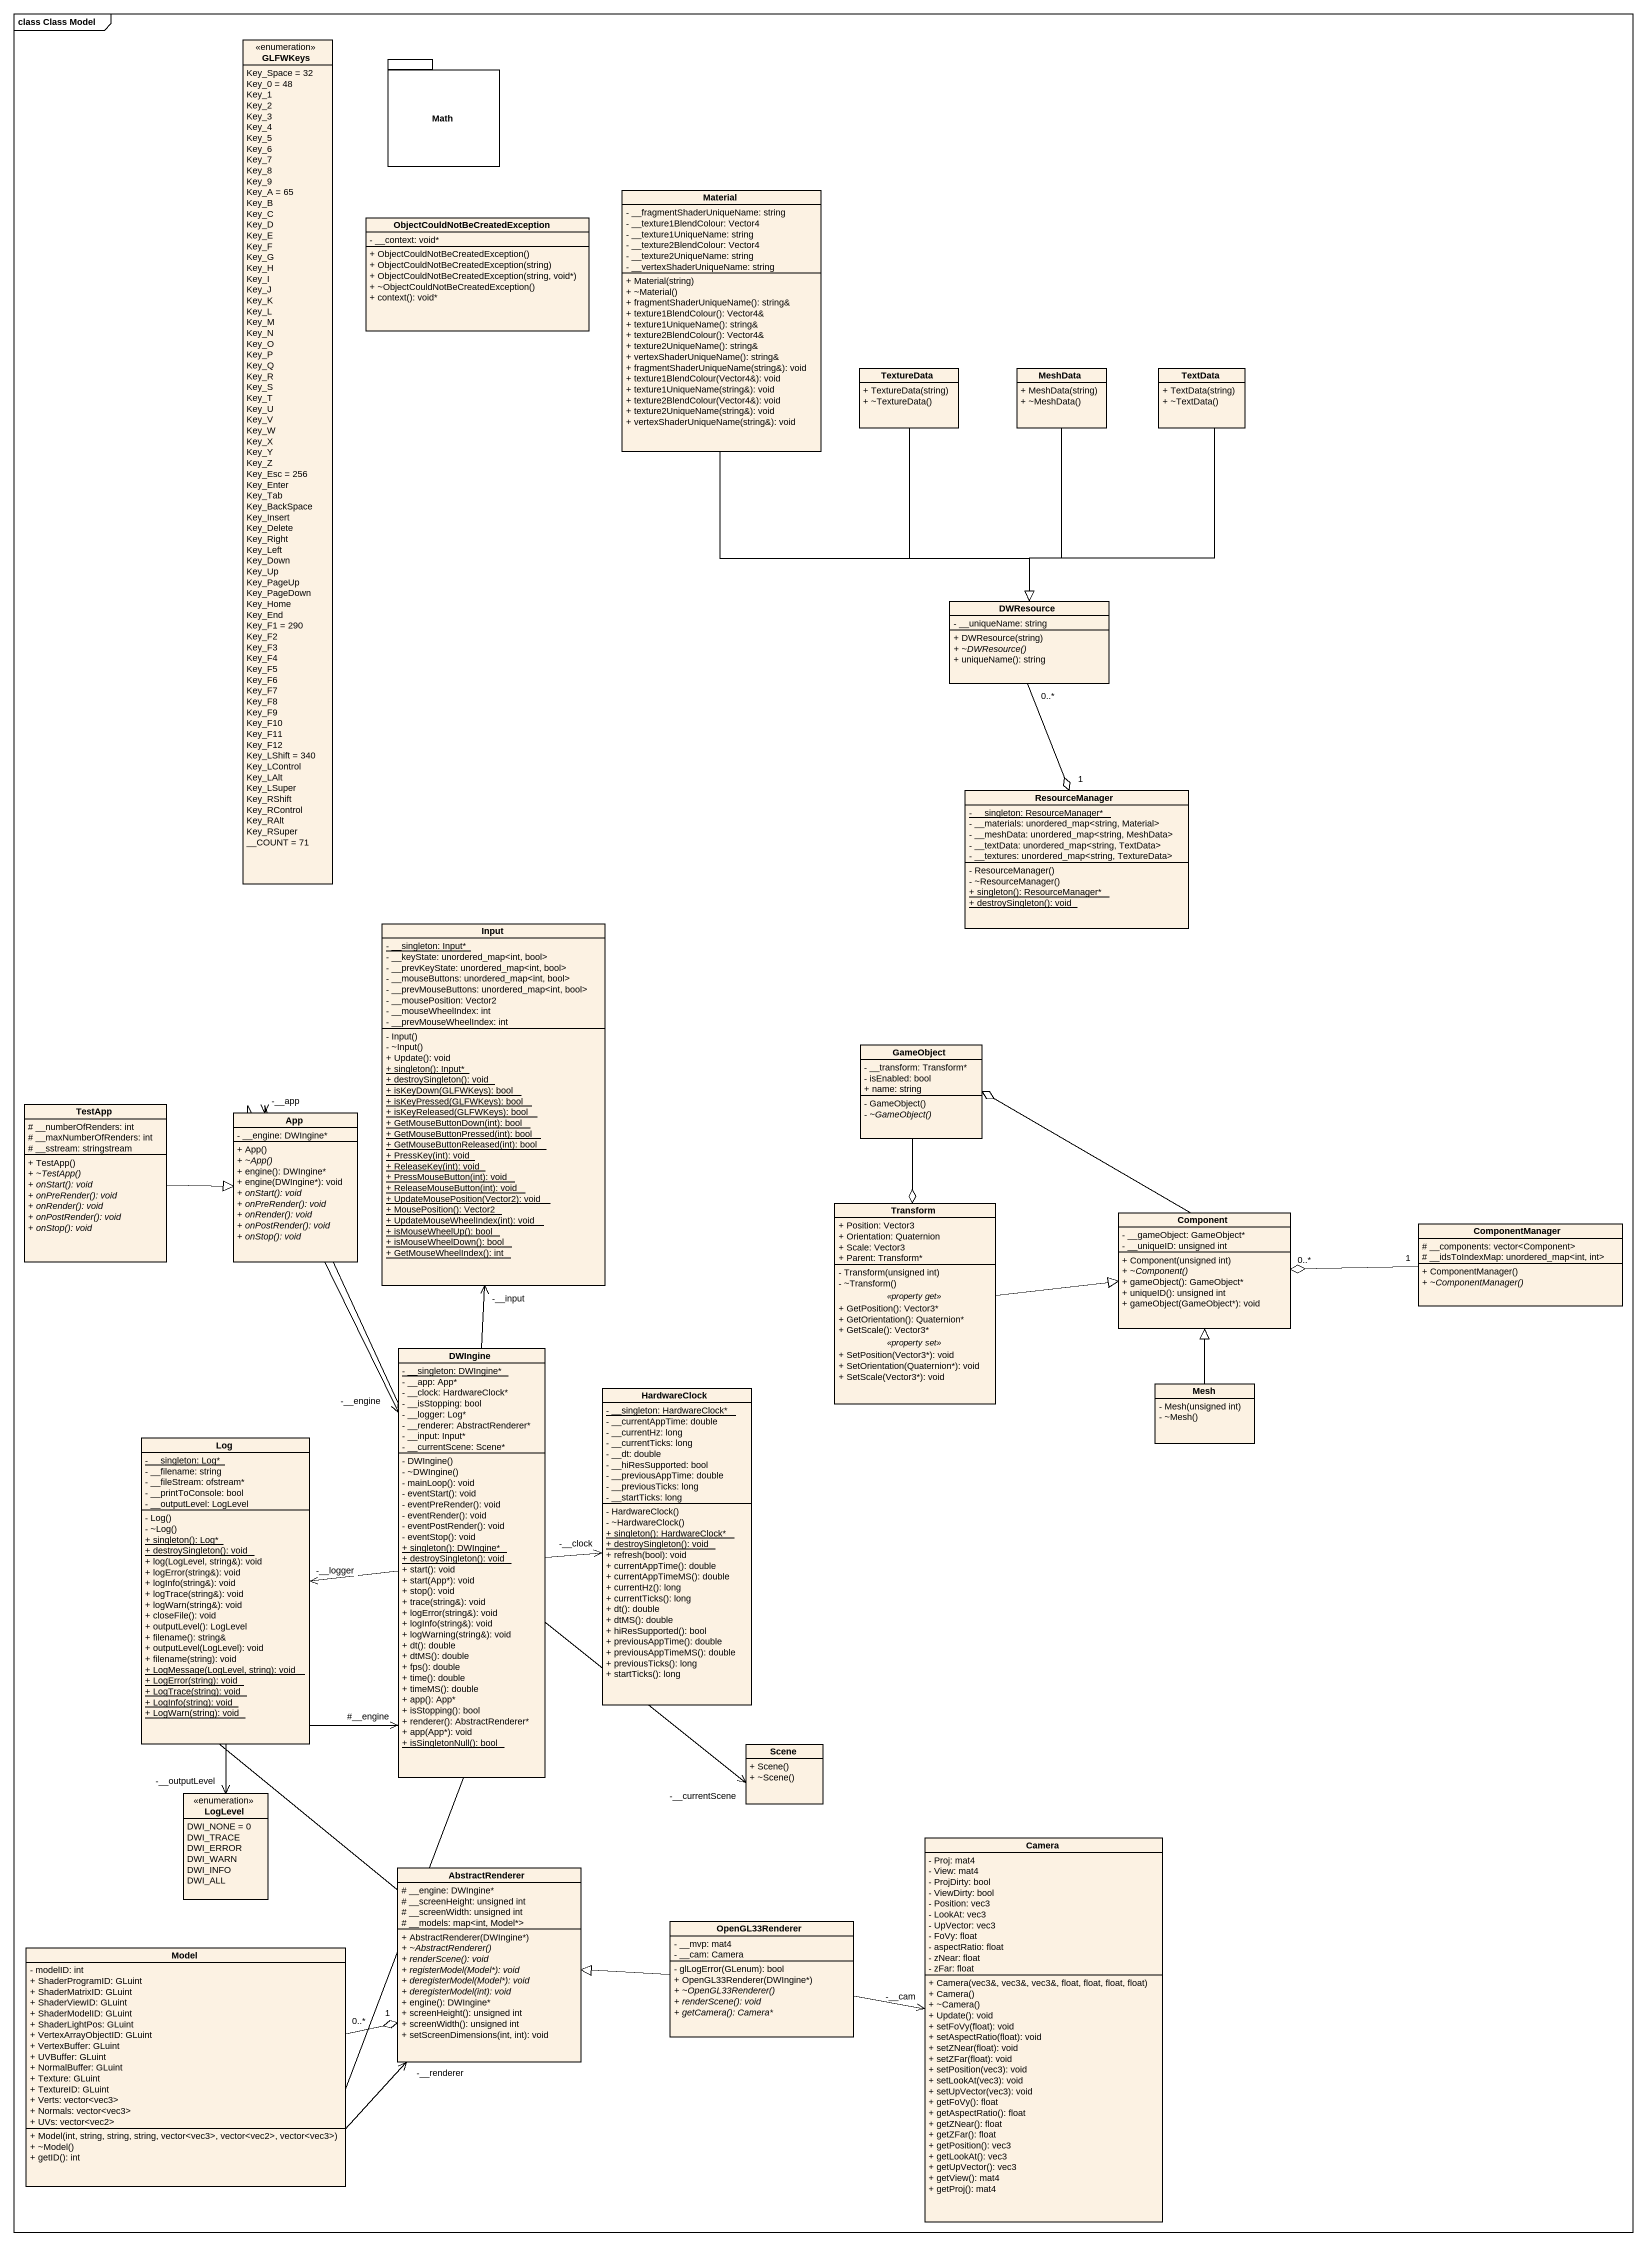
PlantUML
@startuml
mainframe class Class Model
hide circle
hide empty members
skinparam classAttributeIconSize 0
enum GLFWKeys {
  Key_Space = 32
  Key_0 = 48
  Key_1
  Key_2
  Key_3
  Key_4
  Key_5
  Key_6
  Key_7
  Key_8
  Key_9
  Key_A = 65
  Key_B
  Key_C
  Key_D
  Key_E
  Key_F
  Key_G
  Key_H
  Key_I
  Key_J
  Key_K
  Key_L
  Key_M
  Key_N
  Key_O
  Key_P
  Key_Q
  Key_R
  Key_S
  Key_T
  Key_U
  Key_V
  Key_W
  Key_X
  Key_Y
  Key_Z
  Key_Esc = 256
  Key_Enter
  Key_Tab
  Key_BackSpace
  Key_Insert
  Key_Delete
  Key_Right
  Key_Left
  Key_Down
  Key_Up
  Key_PageUp
  Key_PageDown
  Key_Home
  Key_End
  Key_F1 = 290
  Key_F2
  Key_F3
  Key_F4
  Key_F5
  Key_F6
  Key_F7
  Key_F8
  Key_F9
  Key_F10
  Key_F11
  Key_F12
  Key_LShift = 340
  Key_LControl
  Key_LAlt
  Key_LSuper
  Key_RShift
  Key_RControl
  Key_RAlt
  Key_RSuper
  ~__COUNT = 71
}
package Math {
}
class Material {
  - __fragmentShaderUniqueName: string
  - __texture1BlendColour: Vector4
  - __texture1UniqueName: string
  - __texture2BlendColour: Vector4
  - __texture2UniqueName: string
  - __vertexShaderUniqueName: string
  + Material(string)
  + ~Material()
  + fragmentShaderUniqueName(): string&
  + texture1BlendColour(): Vector4&
  + texture1UniqueName(): string&
  + texture2BlendColour(): Vector4&
  + texture2UniqueName(): string&
  + vertexShaderUniqueName(): string&
  + fragmentShaderUniqueName(string&): void
  + texture1BlendColour(Vector4&): void
  + texture1UniqueName(string&): void
  + texture2BlendColour(Vector4&): void
  + texture2UniqueName(string&): void
  + vertexShaderUniqueName(string&): void
}
class "ObjectCouldNotBeCreatedException" as ObjectCouldNotBeCreatedExcep {
  - __context: void*
  + ObjectCouldNotBeCreatedException()
  + ObjectCouldNotBeCreatedException(string)
  + ObjectCouldNotBeCreatedException(string, void*)
  + ~ObjectCouldNotBeCreatedException()
  + context(): void*
}
class TextureData {
  + TextureData(string)
  + ~TextureData()
}
class MeshData {
  + MeshData(string)
  + ~MeshData()
}
class TextData {
  + TextData(string)
  + ~TextData()
}
class DWResource {
  - __uniqueName: string
  + DWResource(string)
  {abstract} + ~DWResource()
  + uniqueName(): string
}
class ResourceManager {
  {static} - __singleton: ResourceManager*
  - __materials: unordered_map<string, Material>
  - __meshData: unordered_map<string, MeshData>
  - __textData: unordered_map<string, TextData>
  - __textures: unordered_map<string, TextureData>
  - ResourceManager()
  - ~ResourceManager()
  {static} + singleton(): ResourceManager*
  {static} + destroySingleton(): void
}
class Input {
  {static} - __singleton: Input*
  - __keyState: unordered_map<int, bool>
  - __prevKeyState: unordered_map<int, bool>
  - __mouseButtons: unordered_map<int, bool>
  - __prevMouseButtons: unordered_map<int, bool>
  - __mousePosition: Vector2
  - __mouseWheelIndex: int
  - __prevMouseWheelIndex: int
  - Input()
  - ~Input()
  + Update(): void
  {static} + singleton(): Input*
  {static} + destroySingleton(): void
  {static} + isKeyDown(GLFWKeys): bool
  {static} + isKeyPressed(GLFWKeys): bool
  {static} + isKeyReleased(GLFWKeys): bool
  {static} + GetMouseButtonDown(int): bool
  {static} + GetMouseButtonPressed(int): bool
  {static} + GetMouseButtonReleased(int): bool
  {static} + PressKey(int): void
  {static} + ReleaseKey(int): void
  {static} + PressMouseButton(int): void
  {static} + ReleaseMouseButton(int): void
  {static} + UpdateMousePosition(Vector2): void
  {static} + MousePosition(): Vector2
  {static} + UpdateMouseWheelIndex(int): void
  {static} + isMouseWheelUp(): bool
  {static} + isMouseWheelDown(): bool
  {static} + GetMouseWheelIndex(): int
}
class GameObject {
  - __transform: Transform*
  - isEnabled: bool
  + name: string
  - GameObject()
  {abstract} - ~GameObject()
}
class TestApp {
  # __numberOfRenders: int
  # __maxNumberOfRenders: int
  # __sstream: stringstream
  + TestApp()
  {abstract} + ~TestApp()
  {abstract} + onStart(): void
  {abstract} + onPreRender(): void
  {abstract} + onRender(): void
  {abstract} + onPostRender(): void
  {abstract} + onStop(): void
}
class App {
  - __engine: DWIngine*
  + App()
  {abstract} + ~App()
  + engine(): DWIngine*
  + engine(DWIngine*): void
  {abstract} + onStart(): void
  {abstract} + onPreRender(): void
  {abstract} + onRender(): void
  {abstract} + onPostRender(): void
  {abstract} + onStop(): void
}
class Transform {
  + Position: Vector3
  + Orientation: Quaternion
  + Scale: Vector3
  + Parent: Transform*
  --
  - Transform(unsigned int)
  - ~Transform()
  .. <<property get>> ..
  + GetPosition(): Vector3*
  + GetOrientation(): Quaternion*
  + GetScale(): Vector3*
  .. <<property set>> ..
  + SetPosition(Vector3*): void
  + SetOrientation(Quaternion*): void
  + SetScale(Vector3*): void
}
class "Component" as Component_ {
  - __gameObject: GameObject*
  - __uniqueID: unsigned int
  + Component(unsigned int)
  {abstract} + ~Component()
  + gameObject(): GameObject*
  + uniqueID(): unsigned int
  + gameObject(GameObject*): void
}
class ComponentManager {
  # __components: vector<Component>
  # __idsToIndexMap: unordered_map<int, int>
  + ComponentManager()
  {abstract} + ~ComponentManager()
}
class DWIngine {
  {static} - __singleton: DWIngine*
  - __app: App*
  - __clock: HardwareClock*
  - __isStopping: bool
  - __logger: Log*
  - __renderer: AbstractRenderer*
  - __input: Input*
  - __currentScene: Scene*
  - DWIngine()
  - ~DWIngine()
  - mainLoop(): void
  - eventStart(): void
  - eventPreRender(): void
  - eventRender(): void
  - eventPostRender(): void
  - eventStop(): void
  {static} + singleton(): DWIngine*
  {static} + destroySingleton(): void
  + start(): void
  + start(App*): void
  + stop(): void
  + trace(string&): void
  + logError(string&): void
  + logInfo(string&): void
  + logWarning(string&): void
  + dt(): double
  + dtMS(): double
  + fps(): double
  + time(): double
  + timeMS(): double
  + app(): App*
  + isStopping(): bool
  + renderer(): AbstractRenderer*
  + app(App*): void
  {static} + isSingletonNull(): bool
}
class HardwareClock {
  {static} - __singleton: HardwareClock*
  - __currentAppTime: double
  - __currentHz: long
  - __currentTicks: long
  - __dt: double
  - __hiResSupported: bool
  - __previousAppTime: double
  - __previousTicks: long
  - __startTicks: long
  - HardwareClock()
  - ~HardwareClock()
  {static} + singleton(): HardwareClock*
  {static} + destroySingleton(): void
  + refresh(bool): void
  + currentAppTime(): double
  + currentAppTimeMS(): double
  + currentHz(): long
  + currentTicks(): long
  + dt(): double
  + dtMS(): double
  + hiResSupported(): bool
  + previousAppTime(): double
  + previousAppTimeMS(): double
  + previousTicks(): long
  + startTicks(): long
}
class Mesh {
  - Mesh(unsigned int)
  - ~Mesh()
}
class Log {
  {static} - __singleton: Log*
  - __filename: string
  - __fileStream: ofstream*
  - __printToConsole: bool
  - __outputLevel: LogLevel
  - Log()
  - ~Log()
  {static} + singleton(): Log*
  {static} + destroySingleton(): void
  + log(LogLevel, string&): void
  + logError(string&): void
  + logInfo(string&): void
  + logTrace(string&): void
  + logWarn(string&): void
  + closeFile(): void
  + outputLevel(): LogLevel
  + filename(): string&
  + outputLevel(LogLevel): void
  + filename(string): void
  {static} + LogMessage(LogLevel, string): void
  {static} + LogError(string): void
  {static} + LogTrace(string): void
  {static} + LogInfo(string): void
  {static} + LogWarn(string): void
}
class Scene {
  + Scene()
  + ~Scene()
}
enum LogLevel {
  DWI_NONE = 0
  DWI_TRACE
  DWI_ERROR
  DWI_WARN
  DWI_INFO
  DWI_ALL
}
class Camera {
  - Proj: mat4
  - View: mat4
  - ProjDirty: bool
  - ViewDirty: bool
  - Position: vec3
  - LookAt: vec3
  - UpVector: vec3
  - FoVy: float
  - aspectRatio: float
  - zNear: float
  - zFar: float
  + Camera(vec3&, vec3&, vec3&, float, float, float, float)
  + Camera()
  + ~Camera()
  + Update(): void
  + setFoVy(float): void
  + setAspectRatio(float): void
  + setZNear(float): void
  + setZFar(float): void
  + setPosition(vec3): void
  + setLookAt(vec3): void
  + setUpVector(vec3): void
  + getFoVy(): float
  + getAspectRatio(): float
  + getZNear(): float
  + getZFar(): float
  + getPosition(): vec3
  + getLookAt(): vec3
  + getUpVector(): vec3
  + getView(): mat4
  + getProj(): mat4
}
class AbstractRenderer {
  # __engine: DWIngine*
  # __screenHeight: unsigned int
  # __screenWidth: unsigned int
  # __models: map<int, Model*>
  + AbstractRenderer(DWIngine*)
  {abstract} + ~AbstractRenderer()
  {abstract} + renderScene(): void
  {abstract} + registerModel(Model*): void
  {abstract} + deregisterModel(Model*): void
  {abstract} + deregisterModel(int): void
  + engine(): DWIngine*
  + screenHeight(): unsigned int
  + screenWidth(): unsigned int
  + setScreenDimensions(int, int): void
}
class Model {
  - modelID: int
  + ShaderProgramID: GLuint
  + ShaderMatrixID: GLuint
  + ShaderViewID: GLuint
  + ShaderModelID: GLuint
  + ShaderLightPos: GLuint
  + VertexArrayObjectID: GLuint
  + VertexBuffer: GLuint
  + UVBuffer: GLuint
  + NormalBuffer: GLuint
  + Texture: GLuint
  + TextureID: GLuint
  + Verts: vector<vec3>
  + Normals: vector<vec3>
  + UVs: vector<vec2>
  + Model(int, string, string, string, vector<vec3>, vector<vec2>, vector<vec3>)
  + ~Model()
  + getID(): int
}
class OpenGL33Renderer {
  - __mvp: mat4
  - __cam: Camera
  - glLogError(GLenum): bool
  + OpenGL33Renderer(DWIngine*)
  {abstract} + ~OpenGL33Renderer()
  {abstract} + renderScene(): void
  {abstract} + getCamera(): Camera*
}
Material --|> DWResource
TextureData --|> DWResource
MeshData --|> DWResource
TextData --|> DWResource
DWResource "0..*" --o "1" ResourceManager
GameObject --o Transform
TestApp -right-|> App
App --> "-__engine" DWIngine
Transform -right-|> Component_
Component_ -up-o GameObject
ComponentManager "1" -left-o "0..*" Component_
DWIngine -up-> "-__input" Input
DWIngine -up-> "-__app" App
DWIngine -right-> "-__clock" HardwareClock
DWIngine -left-> "-__logger" Log
DWIngine --> "-__currentScene" Scene
DWIngine --> "-__renderer" AbstractRenderer
Mesh -up-|> Component_
Log --> "-__outputLevel" LogLevel
AbstractRenderer -up-> "#__engine" DWIngine
Model "0..*" -right-o "1" AbstractRenderer
OpenGL33Renderer -right-> "-__cam" Camera
OpenGL33Renderer -left-|> AbstractRenderer
@enduml
